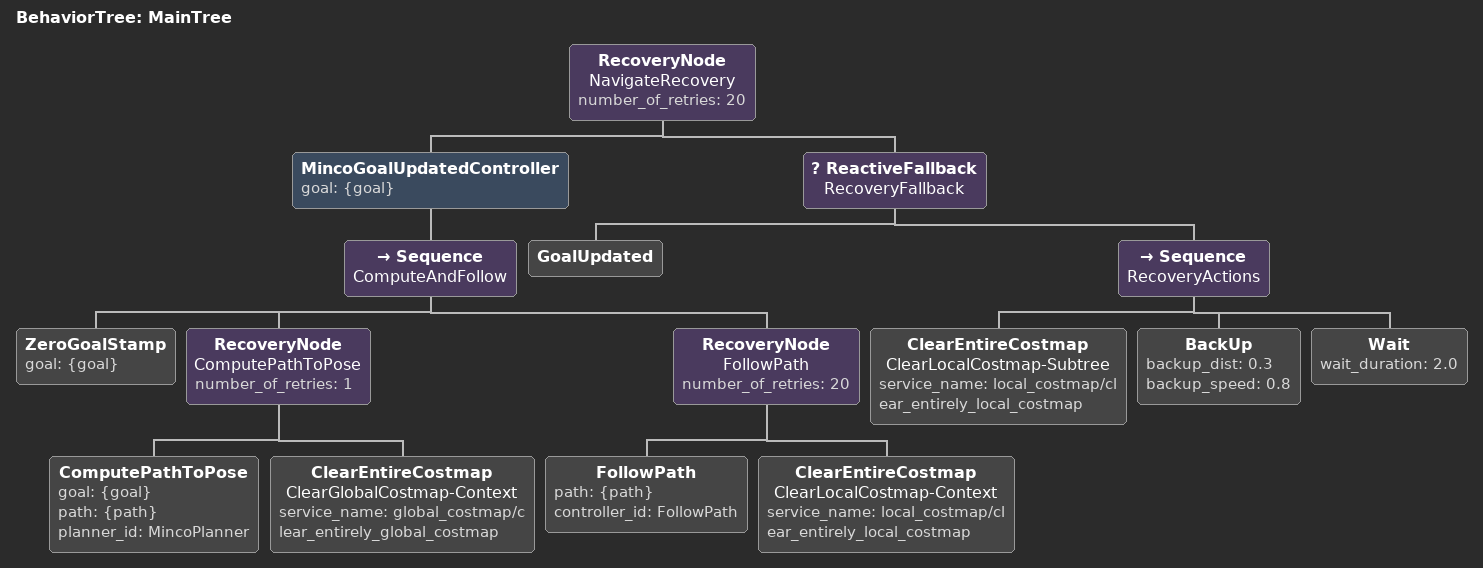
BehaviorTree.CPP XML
<?xml version="1.0" encoding="UTF-8"?>
<root BTCPP_format="3"
      main_tree_to_execute="MainTree">
  <BehaviorTree ID="MainTree">
    <RecoveryNode name="NavigateRecovery"
                  number_of_retries="20">
      <!-- Minco replans locally at 20 Hz. Compute the Nav2 seed once, and
           restart this child only when RViz supplies a different goal. -->
      <MincoGoalUpdatedController goal="{goal}">
        <Sequence name="ComputeAndFollow">
          <ZeroGoalStamp goal="{goal}"/>
          <RecoveryNode name="ComputePathToPose"
                        number_of_retries="1">
            <ComputePathToPose goal="{goal}"
                               path="{path}"
                               planner_id="MincoPlanner"/>
            <ClearEntireCostmap name="ClearGlobalCostmap-Context"
                                service_name="global_costmap/clear_entirely_global_costmap"/>
          </RecoveryNode>
          <RecoveryNode name="FollowPath"
                        number_of_retries="20">
            <FollowPath path="{path}"
                        controller_id="FollowPath"/>
            <ClearEntireCostmap name="ClearLocalCostmap-Context"
                                service_name="local_costmap/clear_entirely_local_costmap"/>
          </RecoveryNode>
        </Sequence>
      </MincoGoalUpdatedController>
      <ReactiveFallback name="RecoveryFallback">
        <GoalUpdated/>
          <Sequence name="RecoveryActions">
            <ClearEntireCostmap name="ClearLocalCostmap-Subtree"
                                service_name="local_costmap/clear_entirely_local_costmap"/>
            <BackUp backup_dist="0.3" backup_speed="0.8"/>
            <Wait wait_duration="2.0"/>
          </Sequence>
      </ReactiveFallback>
    </RecoveryNode>
  </BehaviorTree>
</root>
